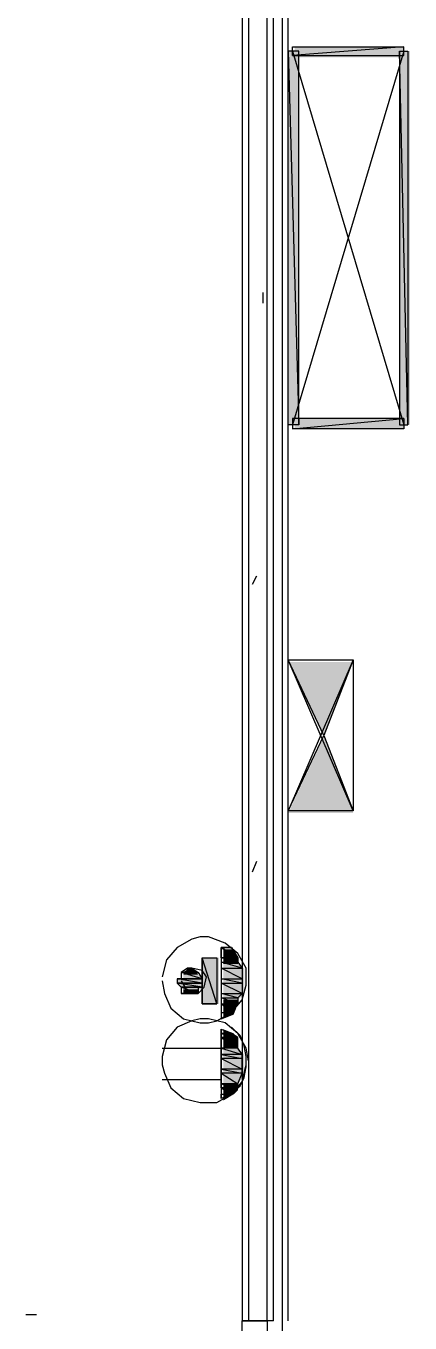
# Model space of a CAD drawing. Header units: millimetres. Extents: x 5 to 415, y 48 to 251.
# Drawn here: x 55.07 to 58.3, y 136.6 to 147.5 of the extents above; entities that cross this region are included whole.
import ezdxf

# ---------------------------------------------------------------- set-up
doc = ezdxf.new("R2010")
doc.units = ezdxf.units.MM
doc.layers.add('H', color=7, linetype='Continuous')
doc.layers.add('P', color=7, linetype='Continuous')

msp = doc.modelspace()

# ---------------------------------------------------------------- hatches: boundary and pattern name
at = {"layer": 'H', "linetype": 'Continuous'}
for points in [[(57.273, 144.145), (57.273, 147.285), (57.362, 147.285), (57.362, 144.145), (57.273, 144.145)], [(57.326, 147.232), (57.326, 147.32), (58.244, 147.32), (58.244, 147.232), (57.326, 147.232)], [(58.208, 144.145), (58.208, 147.285), (58.297, 147.285), (58.297, 144.145), (58.208, 144.145)], [(57.326, 144.11), (57.326, 144.198), (58.244, 144.198), (58.244, 144.11), (57.326, 144.11)], [(57.573, 141.517), (57.273, 142.152), (57.82, 142.152), (57.573, 141.517)], [(57.273, 140.882), (57.573, 141.517), (57.82, 140.882), (57.273, 140.882)], [(56.55, 139.277), (56.55, 139.665), (56.691, 139.665), (56.691, 139.277), (56.55, 139.277)], [(56.85, 139.665), (56.727, 139.735), (56.815, 139.735), (56.85, 139.665)], [(56.727, 139.665), (56.727, 139.735), (56.85, 139.665), (56.727, 139.665)], [(56.727, 139.612), (56.727, 139.665), (56.85, 139.665), (56.85, 139.612), (56.727, 139.612)], [(56.392, 139.524), (56.427, 139.577), (56.48, 139.577), (56.515, 139.524), (56.392, 139.524)], [(56.727, 139.577), (56.727, 139.612), (56.85, 139.612), (56.903, 139.577), (56.727, 139.577)], [(56.727, 139.488), (56.727, 139.577), (56.903, 139.577), (56.903, 139.488), (56.727, 139.488)], [(56.339, 139.453), (56.339, 139.488), (56.55, 139.488), (56.55, 139.453), (56.339, 139.453)], [(56.392, 139.4), (56.339, 139.453), (56.55, 139.453), (56.55, 139.4), (56.392, 139.4)], [(56.392, 139.488), (56.392, 139.524), (56.515, 139.524), (56.55, 139.488), (56.392, 139.488)], [(56.727, 139.453), (56.727, 139.488), (56.903, 139.488), (56.903, 139.453), (56.727, 139.453)], [(56.727, 139.365), (56.727, 139.453), (56.903, 139.453), (56.903, 139.365), (56.727, 139.365)], [(56.392, 139.365), (56.392, 139.4), (56.515, 139.4), (56.515, 139.365), (56.392, 139.365)], [(56.727, 139.312), (56.727, 139.365), (56.903, 139.365), (56.85, 139.312), (56.727, 139.312)], [(56.727, 139.277), (56.727, 139.312), (56.85, 139.312), (56.85, 139.277), (56.727, 139.277)], [(56.727, 139.188), (56.727, 139.277), (56.85, 139.277), (56.815, 139.188), (56.727, 139.188)], [(56.727, 139.153), (56.727, 139.188), (56.815, 139.188), (56.727, 139.153)], [(56.727, 139.03), (56.727, 139.065), (56.815, 139.03), (56.727, 139.03)], [(56.727, 138.977), (56.727, 139.03), (56.815, 139.03), (56.85, 138.977), (56.727, 138.977)], [(56.727, 138.906), (56.727, 138.977), (56.85, 138.977), (56.85, 138.906), (56.727, 138.906)], [(56.727, 138.853), (56.727, 138.906), (56.85, 138.906), (56.903, 138.853), (56.727, 138.853)], [(56.727, 138.818), (56.727, 138.853), (56.903, 138.853), (56.903, 138.818), (56.727, 138.818)], [(56.727, 138.73), (56.727, 138.818), (56.903, 138.818), (56.903, 138.73), (56.727, 138.73)], [(56.727, 138.677), (56.727, 138.73), (56.903, 138.73), (56.903, 138.677), (56.727, 138.677)], [(56.727, 138.606), (56.727, 138.677), (56.903, 138.677), (56.85, 138.606), (56.727, 138.606)], [(56.727, 138.553), (56.727, 138.606), (56.85, 138.606), (56.85, 138.553), (56.727, 138.553)], [(56.727, 138.465), (56.727, 138.553), (56.815, 138.518), (56.727, 138.465)], [(56.815, 138.518), (56.727, 138.553), (56.85, 138.553), (56.815, 138.518)]]:
    msp.add_hatch(color=256, dxfattribs=at).paths.add_polyline_path(points)

# ---------------------------------------------------------------- linework, layer by layer
at = {"layer": 'P'}
for points in [[(57.221, 220.433), (57.221, 117.863)], [(56.938, 158.503), (56.938, 136.613)], [(56.938, 158.503), (56.938, 136.613)], [(57.097, 136.613), (57.097, 158.503)], [(57.097, 136.613), (57.097, 158.503)], [(57.15, 136.613), (57.15, 158.503)], [(57.221, 158.503), (57.221, 136.613)], [(57.273, 136.613), (57.273, 158.503)], [(56.885, 158.327), (56.885, 136.613)], [(57.362, 147.285), (57.273, 147.285)], [(57.273, 147.285), (57.362, 144.145)], [(57.273, 147.285), (57.362, 144.145)], [(57.273, 144.145), (57.273, 147.285)], [(58.244, 147.32), (57.309, 147.249)], [(58.244, 147.32), (57.309, 147.249)], [(57.309, 147.249), (57.309, 147.32)], [(57.309, 147.32), (58.244, 147.32)], [(57.309, 147.285), (58.244, 144.145)], [(58.244, 147.285), (57.309, 144.145)], [(57.362, 144.145), (57.362, 147.285)], [(58.279, 144.145), (58.208, 147.285)], [(58.208, 147.285), (58.208, 144.145)], [(58.279, 144.145), (58.208, 147.285)], [(58.208, 147.285), (58.279, 147.285)], [(58.244, 147.249), (58.244, 147.32)], [(58.279, 147.285), (58.279, 144.145)], [(57.309, 147.249), (58.244, 147.249)], [(57.062, 145.168), (57.062, 145.256)], [(57.362, 144.145), (57.273, 144.145)], [(57.309, 144.198), (57.309, 144.11)], [(57.309, 144.11), (58.244, 144.198)], [(58.244, 144.198), (57.309, 144.198)], [(57.309, 144.11), (58.244, 144.198)], [(58.208, 144.145), (58.279, 144.145)], [(58.244, 144.198), (58.244, 144.11)], [(58.244, 144.11), (57.309, 144.11)], [(56.974, 142.804), (57.009, 142.875)], [(57.273, 142.169), (57.82, 142.169)], [(57.573, 141.534), (57.273, 142.169)], [(57.273, 140.899), (57.273, 142.169)], [(57.273, 142.169), (57.82, 142.169)], [(57.82, 142.169), (57.273, 140.899)], [(57.82, 140.899), (57.273, 142.169)], [(57.82, 142.169), (57.573, 141.534)], [(57.82, 142.169), (57.82, 140.899)], [(57.273, 140.899), (57.573, 141.534)], [(57.573, 141.534), (57.82, 140.899)], [(57.82, 140.899), (57.273, 140.899)], [(57.82, 140.899), (57.273, 140.899)], [(56.974, 140.388), (57.009, 140.476)], [(56.339, 139.753), (56.25, 139.647)], [(56.462, 139.823), (56.339, 139.753)], [(56.533, 139.841), (56.462, 139.823)], [(56.603, 139.841), (56.533, 139.841)], [(56.744, 139.788), (56.603, 139.841)], [(56.709, 139.753), (56.797, 139.753)], [(56.797, 139.753), (56.709, 139.753)], [(56.709, 139.753), (56.797, 139.753)], [(56.85, 139.665), (56.709, 139.753)], [(56.709, 139.665), (56.709, 139.753)], [(56.709, 139.753), (56.85, 139.665)], [(56.709, 139.753), (56.709, 139.153)], [(56.85, 139.7), (56.744, 139.788)], [(56.797, 139.753), (56.85, 139.665)], [(56.25, 139.647), (56.215, 139.506)], [(56.674, 139.277), (56.55, 139.665)], [(56.55, 139.665), (56.55, 139.277)], [(56.674, 139.277), (56.55, 139.665)], [(56.55, 139.665), (56.674, 139.665)], [(56.55, 139.277), (56.55, 139.665)], [(56.55, 139.665), (56.674, 139.665)], [(56.674, 139.665), (56.674, 139.277)], [(56.674, 139.665), (56.674, 139.277)], [(56.85, 139.629), (56.709, 139.665)], [(56.709, 139.665), (56.709, 139.629)], [(56.85, 139.629), (56.709, 139.665)], [(56.709, 139.665), (56.85, 139.665)], [(56.85, 139.665), (56.709, 139.665)], [(56.921, 139.577), (56.85, 139.7)], [(56.85, 139.665), (56.85, 139.629)], [(56.427, 139.577), (56.374, 139.541)], [(56.55, 139.488), (56.374, 139.541)], [(56.374, 139.541), (56.374, 139.488)], [(56.55, 139.488), (56.374, 139.541)], [(56.374, 139.541), (56.515, 139.541)], [(56.374, 139.541), (56.515, 139.541)], [(56.515, 139.541), (56.374, 139.541)], [(56.374, 139.541), (56.374, 139.541)], [(56.515, 139.541), (56.374, 139.541)], [(56.374, 139.541), (56.374, 139.541)], [(56.374, 139.541), (56.515, 139.541)], [(56.374, 139.541), (56.515, 139.541)], [(56.515, 139.541), (56.374, 139.541)], [(56.374, 139.541), (56.515, 139.541)], [(56.515, 139.541), (56.374, 139.541)], [(56.374, 139.541), (56.374, 139.541)], [(56.374, 139.541), (56.515, 139.541)], [(56.462, 139.577), (56.392, 139.541)], [(56.515, 139.541), (56.427, 139.577)], [(56.515, 139.541), (56.427, 139.577)], [(56.427, 139.577), (56.462, 139.577)], [(56.427, 139.577), (56.427, 139.577)], [(56.427, 139.577), (56.427, 139.577)], [(56.462, 139.577), (56.427, 139.577)], [(56.427, 139.577), (56.462, 139.577)], [(56.427, 139.577), (56.462, 139.577)], [(56.462, 139.577), (56.427, 139.577)], [(56.462, 139.577), (56.515, 139.541)], [(56.55, 139.559), (56.462, 139.577)], [(56.515, 139.541), (56.55, 139.488)], [(56.586, 139.506), (56.55, 139.559)], [(56.885, 139.577), (56.709, 139.629)], [(56.709, 139.629), (56.709, 139.577)], [(56.885, 139.577), (56.709, 139.629)], [(56.709, 139.629), (56.85, 139.629)], [(56.709, 139.629), (56.85, 139.629)], [(56.885, 139.488), (56.709, 139.577)], [(56.709, 139.577), (56.709, 139.488)], [(56.885, 139.488), (56.709, 139.577)], [(56.709, 139.577), (56.885, 139.577)], [(56.709, 139.577), (56.885, 139.577)], [(56.85, 139.629), (56.885, 139.577)], [(56.885, 139.577), (56.885, 139.488)], [(56.921, 139.506), (56.921, 139.577)], [(56.215, 139.471), (56.233, 139.365)], [(56.55, 139.453), (56.339, 139.488)], [(56.339, 139.488), (56.339, 139.453)], [(56.55, 139.453), (56.339, 139.488)], [(56.339, 139.488), (56.55, 139.488)], [(56.339, 139.488), (56.55, 139.488)], [(56.55, 139.488), (56.339, 139.488)], [(56.339, 139.488), (56.339, 139.488)], [(56.55, 139.488), (56.339, 139.488)], [(56.339, 139.488), (56.339, 139.488)], [(56.339, 139.488), (56.55, 139.488)], [(56.55, 139.488), (56.339, 139.488)], [(56.339, 139.488), (56.374, 139.488)], [(56.55, 139.418), (56.339, 139.453)], [(56.339, 139.453), (56.374, 139.418)], [(56.55, 139.418), (56.339, 139.453)], [(56.339, 139.453), (56.55, 139.453)], [(56.339, 139.453), (56.55, 139.453)], [(56.55, 139.453), (56.339, 139.453)], [(56.339, 139.453), (56.339, 139.453)], [(56.55, 139.453), (56.339, 139.453)], [(56.339, 139.453), (56.339, 139.453)], [(56.339, 139.453), (56.55, 139.453)], [(56.339, 139.453), (56.55, 139.453)], [(56.374, 139.488), (56.55, 139.488)], [(56.55, 139.488), (56.374, 139.488)], [(56.374, 139.488), (56.55, 139.488)], [(56.374, 139.488), (56.55, 139.488)], [(56.374, 139.471), (56.427, 139.383)], [(56.55, 139.488), (56.55, 139.453)], [(56.55, 139.453), (56.55, 139.418)], [(56.568, 139.418), (56.586, 139.506)], [(56.885, 139.453), (56.709, 139.488)], [(56.709, 139.488), (56.709, 139.453)], [(56.885, 139.453), (56.709, 139.488)], [(56.709, 139.488), (56.885, 139.488)], [(56.709, 139.488), (56.885, 139.488)], [(56.885, 139.365), (56.709, 139.453)], [(56.709, 139.453), (56.709, 139.365)], [(56.885, 139.365), (56.709, 139.453)], [(56.709, 139.453), (56.885, 139.453)], [(56.709, 139.453), (56.885, 139.453)], [(56.885, 139.488), (56.885, 139.453)], [(56.885, 139.453), (56.885, 139.365)], [(56.885, 139.312), (56.921, 139.435)], [(56.921, 139.435), (56.921, 139.506)], [(56.233, 139.365), (56.286, 139.241)], [(56.515, 139.365), (56.374, 139.418)], [(56.374, 139.418), (56.374, 139.365)], [(56.515, 139.365), (56.374, 139.418)], [(56.374, 139.418), (56.515, 139.418)], [(56.374, 139.418), (56.515, 139.418)], [(56.515, 139.418), (56.374, 139.418)], [(56.374, 139.418), (56.374, 139.418)], [(56.515, 139.418), (56.374, 139.418)], [(56.374, 139.418), (56.374, 139.418)], [(56.374, 139.418), (56.515, 139.418)], [(56.374, 139.418), (56.515, 139.418)], [(56.515, 139.418), (56.374, 139.418)], [(56.374, 139.418), (56.374, 139.418)], [(56.515, 139.418), (56.374, 139.418)], [(56.374, 139.418), (56.55, 139.418)], [(56.374, 139.418), (56.55, 139.418)], [(56.427, 139.365), (56.374, 139.365)], [(56.374, 139.365), (56.427, 139.365)], [(56.462, 139.365), (56.374, 139.365)], [(56.374, 139.365), (56.515, 139.365)], [(56.374, 139.365), (56.515, 139.365)], [(56.427, 139.383), (56.515, 139.365)], [(56.462, 139.365), (56.427, 139.365)], [(56.427, 139.365), (56.462, 139.365)], [(56.427, 139.365), (56.462, 139.365)], [(56.462, 139.365), (56.427, 139.365)], [(56.427, 139.365), (56.427, 139.365)], [(56.427, 139.365), (56.427, 139.365)], [(56.515, 139.365), (56.462, 139.365)], [(56.515, 139.418), (56.515, 139.365)], [(56.55, 139.418), (56.515, 139.418)], [(56.515, 139.365), (56.568, 139.418)], [(56.85, 139.33), (56.709, 139.365)], [(56.709, 139.365), (56.709, 139.33)], [(56.85, 139.33), (56.709, 139.365)], [(56.709, 139.365), (56.885, 139.365)], [(56.709, 139.365), (56.885, 139.365)], [(56.85, 139.277), (56.709, 139.33)], [(56.709, 139.33), (56.709, 139.277)], [(56.85, 139.277), (56.709, 139.33)], [(56.709, 139.33), (56.85, 139.33)], [(56.709, 139.33), (56.85, 139.33)], [(56.885, 139.365), (56.85, 139.33)], [(56.85, 139.33), (56.85, 139.277)], [(56.286, 139.241), (56.392, 139.153)], [(56.55, 139.277), (56.674, 139.277)], [(56.674, 139.277), (56.55, 139.277)], [(56.674, 139.136), (56.797, 139.206)], [(56.797, 139.206), (56.709, 139.277)], [(56.709, 139.277), (56.709, 139.206)], [(56.797, 139.206), (56.709, 139.277)], [(56.709, 139.277), (56.85, 139.277)], [(56.709, 139.277), (56.85, 139.277)], [(56.709, 139.153), (56.797, 139.206)], [(56.797, 139.206), (56.709, 139.153)], [(56.709, 139.206), (56.797, 139.206)], [(56.797, 139.206), (56.885, 139.312)], [(56.85, 139.277), (56.797, 139.206)], [(56.462, 139.136), (56.339, 139.083)], [(56.462, 139.136), (56.339, 139.083)], [(56.392, 139.153), (56.533, 139.118)], [(56.533, 139.153), (56.462, 139.136)], [(56.533, 139.153), (56.462, 139.136)], [(56.603, 139.153), (56.533, 139.153)], [(56.603, 139.153), (56.533, 139.153)], [(56.533, 139.118), (56.603, 139.118)], [(56.744, 139.118), (56.603, 139.153)], [(56.744, 139.118), (56.603, 139.153)], [(56.603, 139.118), (56.674, 139.136)], [(56.85, 139.03), (56.744, 139.118)], [(56.85, 139.03), (56.744, 139.118)], [(56.339, 139.083), (56.25, 138.977)], [(56.339, 139.083), (56.25, 138.977)], [(56.709, 139.065), (56.797, 139.03)], [(56.709, 139.03), (56.709, 139.065)], [(56.709, 139.065), (56.709, 138.483)], [(56.797, 139.03), (56.709, 139.03)], [(56.797, 139.03), (56.709, 139.03)], [(56.709, 139.03), (56.85, 138.994)], [(56.709, 139.03), (56.85, 138.994)], [(56.709, 138.994), (56.709, 139.03)], [(56.85, 138.994), (56.709, 138.994)], [(56.85, 138.994), (56.709, 138.994)], [(56.709, 138.994), (56.85, 138.906)], [(56.709, 138.994), (56.85, 138.906)], [(56.709, 138.906), (56.709, 138.994)], [(56.868, 139.012), (56.797, 139.083)], [(56.85, 138.994), (56.797, 139.03)], [(56.921, 138.906), (56.85, 139.03)], [(56.921, 138.906), (56.85, 139.03)], [(56.85, 138.906), (56.85, 138.994)], [(56.903, 138.924), (56.868, 139.012)], [(56.25, 138.977), (56.215, 138.836)], [(56.25, 138.977), (56.215, 138.836)], [(56.215, 138.906), (56.709, 138.906)], [(56.85, 138.906), (56.709, 138.906)], [(56.85, 138.906), (56.709, 138.906)], [(56.709, 138.906), (56.885, 138.853)], [(56.709, 138.906), (56.885, 138.853)], [(56.709, 138.853), (56.709, 138.906)], [(56.885, 138.853), (56.85, 138.906)], [(56.921, 138.836), (56.903, 138.924)], [(56.938, 138.8), (56.921, 138.906)], [(56.938, 138.8), (56.921, 138.906)], [(56.215, 138.836), (56.215, 138.765)], [(56.215, 138.836), (56.215, 138.765)], [(56.885, 138.853), (56.709, 138.853)], [(56.885, 138.853), (56.709, 138.853)], [(56.709, 138.853), (56.885, 138.818)], [(56.709, 138.853), (56.885, 138.818)], [(56.709, 138.818), (56.709, 138.853)], [(56.885, 138.818), (56.709, 138.818)], [(56.885, 138.818), (56.709, 138.818)], [(56.709, 138.818), (56.885, 138.73)], [(56.709, 138.818), (56.885, 138.73)], [(56.709, 138.73), (56.709, 138.818)], [(56.885, 138.818), (56.885, 138.853)], [(56.885, 138.73), (56.885, 138.818)], [(56.921, 138.748), (56.921, 138.836)], [(56.215, 138.765), (56.233, 138.695)], [(56.215, 138.765), (56.233, 138.695)], [(56.233, 138.695), (56.286, 138.571)], [(56.233, 138.695), (56.286, 138.571)], [(56.885, 138.73), (56.709, 138.73)], [(56.885, 138.73), (56.709, 138.73)], [(56.709, 138.73), (56.885, 138.695)], [(56.709, 138.73), (56.885, 138.695)], [(56.709, 138.695), (56.709, 138.73)], [(56.885, 138.695), (56.709, 138.695)], [(56.885, 138.695), (56.709, 138.695)], [(56.709, 138.695), (56.85, 138.606)], [(56.709, 138.695), (56.85, 138.606)], [(56.709, 138.606), (56.709, 138.695)], [(56.85, 138.606), (56.885, 138.695)], [(56.885, 138.624), (56.921, 138.765)], [(56.885, 138.624), (56.921, 138.765)], [(56.885, 138.695), (56.885, 138.73)], [(56.903, 138.659), (56.921, 138.748)], [(56.215, 138.642), (56.709, 138.642)], [(56.286, 138.571), (56.392, 138.483)], [(56.286, 138.571), (56.392, 138.483)], [(56.85, 138.606), (56.709, 138.606)], [(56.85, 138.606), (56.709, 138.606)], [(56.709, 138.606), (56.85, 138.571)], [(56.709, 138.606), (56.85, 138.571)], [(56.709, 138.571), (56.709, 138.606)], [(56.85, 138.571), (56.709, 138.571)], [(56.709, 138.571), (56.797, 138.518)], [(56.797, 138.518), (56.709, 138.571)], [(56.709, 138.571), (56.85, 138.571)], [(56.797, 138.518), (56.709, 138.571)], [(56.762, 138.501), (56.868, 138.589)], [(56.797, 138.518), (56.885, 138.624)], [(56.797, 138.518), (56.885, 138.624)], [(56.85, 138.571), (56.797, 138.518)], [(56.85, 138.571), (56.85, 138.606)], [(56.868, 138.589), (56.903, 138.659)], [(56.392, 138.483), (56.533, 138.448)], [(56.392, 138.483), (56.533, 138.448)], [(56.533, 138.448), (56.603, 138.448)], [(56.533, 138.448), (56.603, 138.448)], [(56.603, 138.448), (56.674, 138.448)], [(56.603, 138.448), (56.674, 138.448)], [(56.674, 138.448), (56.797, 138.518)], [(56.674, 138.448), (56.797, 138.518)], [(56.709, 138.518), (56.797, 138.518)], [(56.797, 138.518), (56.709, 138.483)], [(56.709, 138.483), (56.709, 138.518)], [(55.157, 136.666), (55.069, 136.666)], [(56.885, 136.613), (57.097, 136.613)], [(56.885, 136.525), (56.885, 136.613)], [(57.15, 136.613), (56.885, 136.613)], [(56.938, 136.613), (57.097, 136.613)], [(57.097, 136.613), (56.938, 136.613)], [(57.097, 136.613), (56.938, 136.613)], [(56.938, 136.613), (57.097, 136.613)], [(57.097, 136.613), (56.938, 136.613)], [(56.938, 136.613), (57.097, 136.613)], [(56.938, 136.613), (57.097, 136.613)], [(57.097, 136.613), (57.097, 136.525)]]:
    msp.add_lwpolyline(points, dxfattribs=at)

doc.saveas('drawing.dxf')
